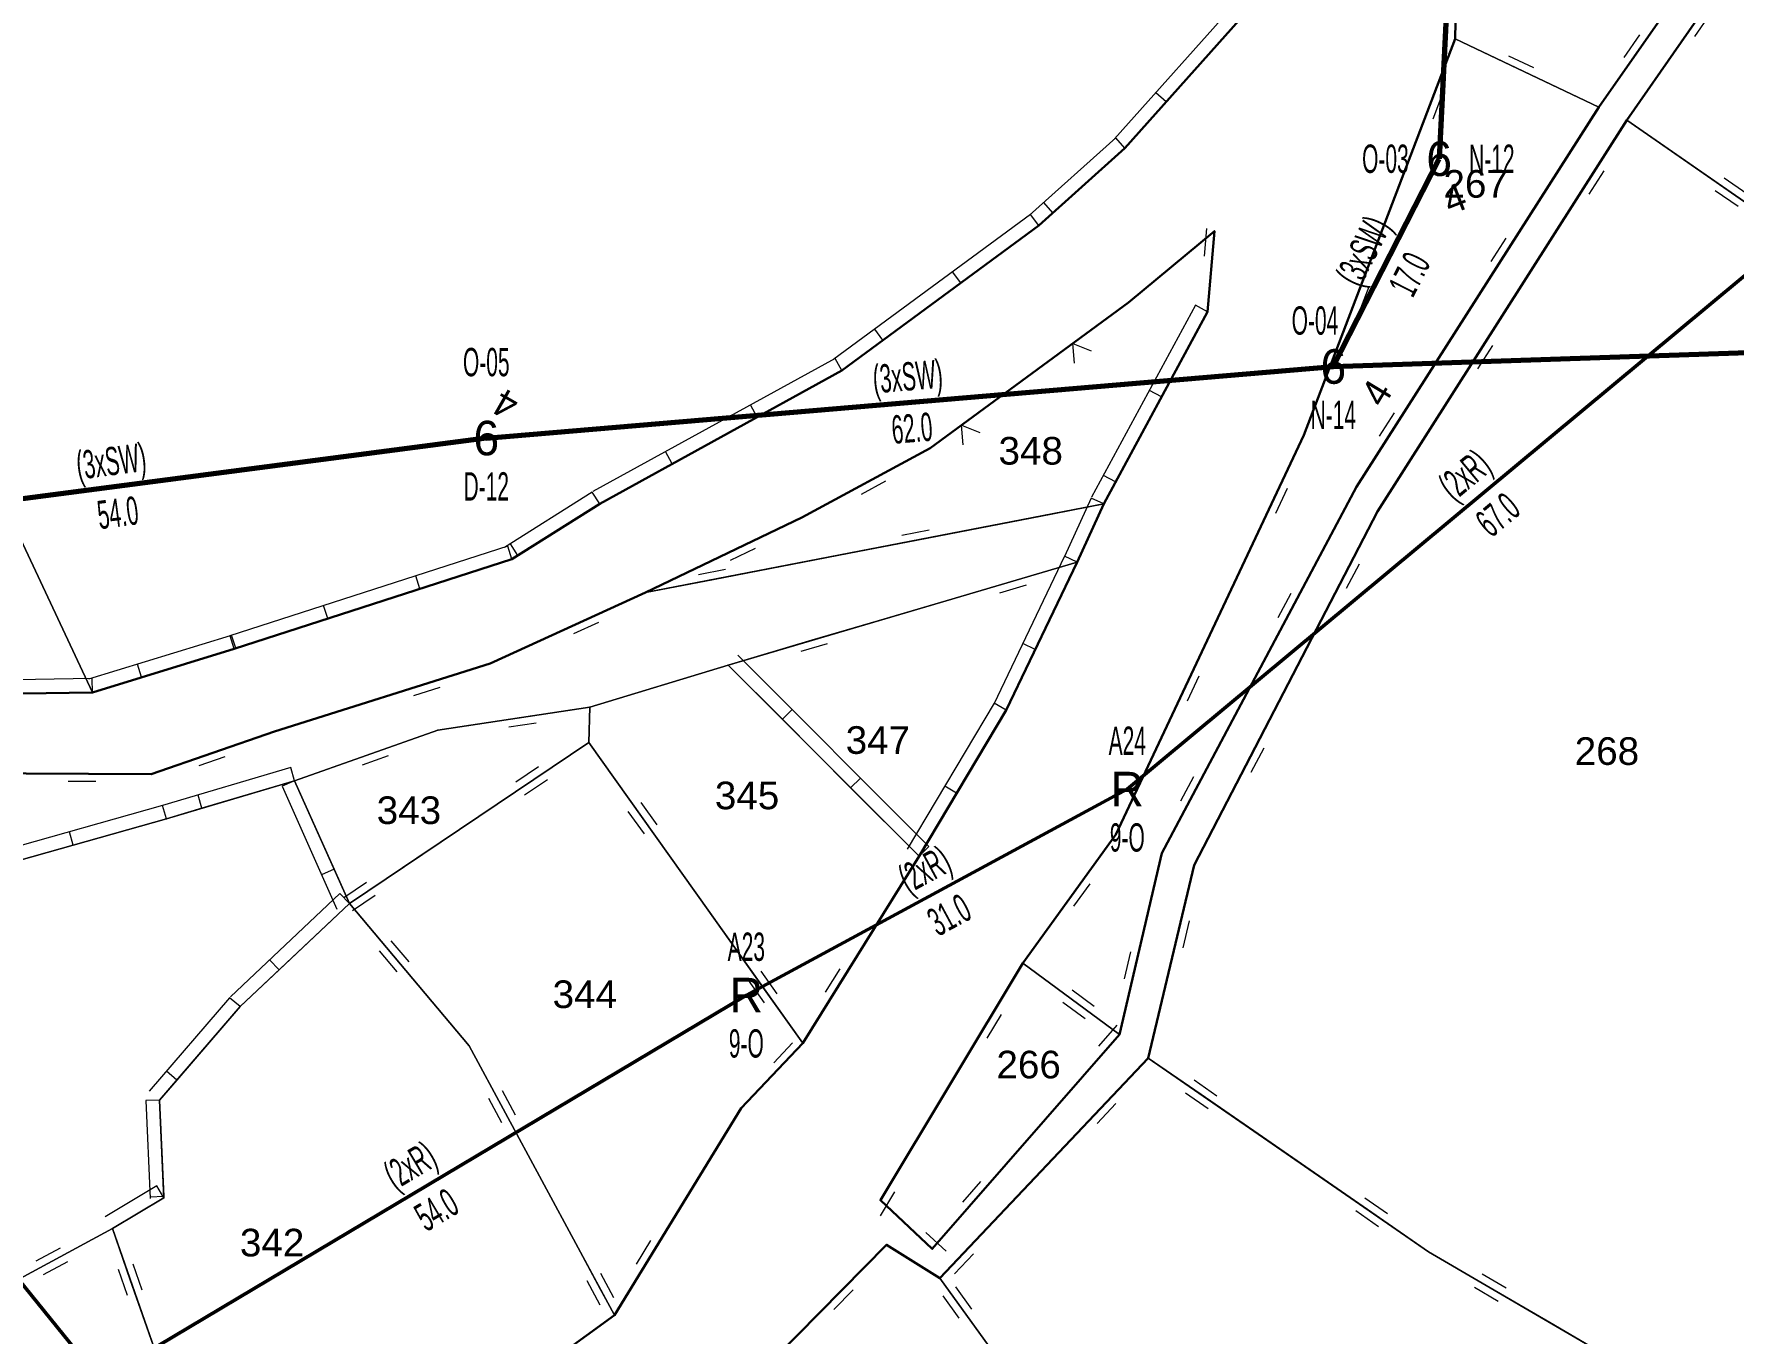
# Model space of a CAD drawing. Header units: millimetres. Extents: x 615240 to 617330, y 4151758 to 4153557.
# Drawn here: x 615829.2 to 615952.1, y 4152416.7 to 4152510.8 of the extents above; entities that cross this region are included whole.
import ezdxf
from ezdxf.enums import TextEntityAlignment as Align
from ezdxf.xclip import XClip

# ---------------------------------------------------------------- set-up
doc = ezdxf.new("R2010")
doc.units = ezdxf.units.MM
doc.header["$XCLIPFRAME"] = 2
for name, color, linetype, lineweight in [('02_ADA_ALN_YENI', 7, 'Continuous', 30), ('03_PARSEL_ALN_ESKI', 18, 'Continuous', 0), ('03_PARSEL_ALN_YENI', 171, 'Continuous', 0), ('03_PARSEL_NO_ESKI', 5, 'Continuous', 0), ('06_DETAY_SNR_KROKI', 4, 'Continuous', 0), ('07_SNRTIP_GECERLI', 30, 'Continuous', 0), ('07_SNRTIP_SABIT', 18, 'Continuous', 0), ('DIREK_AG_MEVCUT', 3, 'Continuous', 25), ('DIREK_ENH_MEVCUT', 6, 'Continuous', 25), ('HAT_AG_HAVAI_MEVCUT', 82, 'Continuous', 50), ('HAT_ENH_HAVAI_MEVCUT', 6, 'Continuous', 70), ('NOKTA_PARSEL_YENI', 30, 'Continuous', 0)]:
    doc.layers.add(name, color=color, linetype=linetype, lineweight=lineweight)
doc.styles.add('Direk', font='B_CAD')
doc.styles.get("Standard").update_dxf_attribs({"font": 'Arial'})

# ---------------------------------------------------------------- blocks, each defined once
blk = doc.blocks.new('fggg')
at = {"layer": '02_ADA_ALN_YENI', "color": 252}
for points in [[(615920.44, 4152516.29, 0), (615908.14, 4152502.5, 0), (615901.9, 4152496.9, 0), (615887.65, 4152486.41, 0), (615870.13, 4152476.76, 0), (615863.78, 4152472.74, 0), (615843.67, 4152466.25, 0), (615833.43, 4152463.1, 0), (615823.31, 4152462.94, 0)], [(615950.76, 4152517.38, 0), (615942.44, 4152505.46, 0), (615924.89, 4152477.97, 0), (615910.81, 4152451.46, 0), (615907.75, 4152438.34, 0), (615894.19, 4152422.81, 0), (615890.44, 4152426.34, 0), (615900.76, 4152443.51, 0), (615907.47, 4152452.82, 0), (615921.08, 4152481.71, 0), (615932.03, 4152510.4, 0), (615932.36, 4152526.59, 0)], [(616019.28, 4152511.72, 0), (616007.97, 4152497.23, 0), (615987.11, 4152472.98, 0), (615965.34, 4152430.88, 0), (615951.85, 4152409.91, 0), (615945.53, 4152390.56, 0), (615933.82, 4152368.51, 0), (615922.89, 4152374.33, 0), (615890.53, 4152389.32, 0), (615881.65, 4152400.38, 0), (615879.56, 4152405.19, 0), (615879.59, 4152411.65, 0), (615890.88, 4152423.11, 0), (615894.74, 4152420.7, 0), (615909.83, 4152436.63, 0), (615909.83, 4152436.63, 0), (615913.16, 4152450.59, 0), (615926.42, 4152476.19, 0), (615944.46, 4152504.53, 0), (615952.33, 4152515.83, 0)], [(615824.07, 4152457.26, 0), (615837.67, 4152457.19, 0), (615846.6, 4152460.28, 0), (615862.2, 4152465.2, 0), (615873.45, 4152470.33, 0), (615884.75, 4152475.76, 0), (615894.05, 4152480.78, 0), (615908.4, 4152491.33, 0), (615914.61, 4152496.49, 0), (615914.12, 4152490.65, 0), (615906.6, 4152476.74, 0), (615904.67, 4152472.52, 0), (615899.54, 4152461.82, 0), (615893.24, 4152451.24, 0), (615884.83, 4152437.7, 0), (615884.83, 4152437.7, 0), (615880.37, 4152433, 0), (615871.19, 4152418.01, 0), (615863.35, 4152412.32, 0), (615851.68, 4152405.01, 0), (615842.75, 4152401.69, 0), (615826.14, 4152392.46, 0)]]:
    blk.add_polyline3d(points, dxfattribs=at)
at = {"layer": '03_PARSEL_ALN_ESKI', "color": 252}
for p in [(615933.82, 4152499.91), (615901.62, 4152480.59), (615890.55, 4152459.65), (615943.31, 4152458.85), (615856.61, 4152454.57), (615881.09, 4152455.64), (615869.34, 4152441.25), (615901.47, 4152436.16), (615846.71, 4152423.27)]:
    blk.add_point(p, dxfattribs=at)
at = {"layer": '03_PARSEL_ALN_YENI', "color": 252}
blk.add_polyline3d([(615950.76, 4152517.38, 0), (615942.44, 4152505.46, 0), (615932.03, 4152510.4, 0), (615932.36, 4152526.59, 0)], dxfattribs=at)
for points in [[(616007.97, 4152497.23, 0), (615987.11, 4152472.98, 0), (615968.43, 4152487.88, 0), (615944.46, 4152504.53, 0), (615952.33, 4152515.83, 0), (615972.48, 4152536.44, 0), (615986.13, 4152551.91, 0), (616001.92, 4152572.14, 0), (616010.95, 4152592.22, 0), (616033, 4152614.39, 0), (616024.67, 4152597.94, 0), (616015.41, 4152566.77, 0), (616018.47, 4152538.56, 0), (616019.28, 4152511.72, 0), (616007.97, 4152497.23, 0)], [(615742.03, 4152608.91, 0), (615892.46, 4152514.42, 0), (615920.44, 4152516.29, 0), (615908.14, 4152502.5, 0), (615901.9, 4152496.9, 0), (615887.65, 4152486.41, 0), (615870.13, 4152476.76, 0), (615863.78, 4152472.74, 0), (615843.67, 4152466.25, 0), (615833.43, 4152463.1, 0), (615797.02, 4152540.78, 0), (615772.25, 4152571.92, 0), (615761.13, 4152580.07, 0), (615758.13, 4152585.47, 0), (615747.06, 4152595.76, 0), (615734.79, 4152607.75, 0), (615742.03, 4152608.91, 0)], [(615715.08, 4152524.55, 0), (615714.56, 4152564.03, 0), (615717.37, 4152565.53, 0), (615718.56, 4152565.96, 0), (615736.51, 4152571.55, 0), (615753.98, 4152576.71, 0), (615761.13, 4152580.07, 0), (615772.25, 4152571.92, 0), (615797.02, 4152540.78, 0), (615833.43, 4152463.1, 0), (615823.31, 4152462.94, 0), (615801.12, 4152463.5, 0), (615777.92, 4152462.15, 0), (615756.64, 4152464.87, 0), (615754.48, 4152494.27, 0), (615753.4, 4152516.45, 0), (615734.67, 4152520.11, 0), (615715.08, 4152524.55, 0)], [(615921.08, 4152481.71, 0), (615932.03, 4152510.4, 0), (615942.44, 4152505.46, 0), (615924.89, 4152477.97, 0), (615910.81, 4152451.46, 0), (615907.75, 4152438.34, 0), (615900.76, 4152443.51, 0), (615907.47, 4152452.82, 0), (615921.08, 4152481.71, 0)], [(615987.11, 4152472.98, 0), (615965.34, 4152430.88, 0), (615951.85, 4152409.91, 0), (615930.11, 4152422.61, 0), (615909.83, 4152436.63, 0), (615913.16, 4152450.59, 0), (615926.42, 4152476.19, 0), (615944.46, 4152504.53, 0), (615968.43, 4152487.88, 0), (615987.11, 4152472.98, 0)], [(615906.6, 4152476.74, 0), (615873.45, 4152470.33, 0), (615884.75, 4152475.76, 0), (615894.05, 4152480.78, 0), (615908.4, 4152491.33, 0), (615914.61, 4152496.49, 0), (615914.12, 4152490.65, 0), (615906.6, 4152476.74, 0)], [(615873.45, 4152470.33, 0), (615906.6, 4152476.74, 0), (615904.67, 4152472.52, 0), (615879.42, 4152465.08, 0), (615869.41, 4152462.02, 0), (615858.41, 4152460.37, 0), (615848.05, 4152456.7, 0), (615838.77, 4152453.95, 0), (615827.16, 4152450.67, 0), (615812.4, 4152449.16, 0), (615796.23, 4152449.63, 0), (615779.18, 4152454.96, 0), (615802.46, 4152456.31, 0), (615824.07, 4152457.26, 0), (615837.67, 4152457.19, 0), (615846.6, 4152460.28, 0), (615862.2, 4152465.2, 0), (615873.45, 4152470.33, 0)], [(615879.42, 4152465.08, 0), (615904.67, 4152472.52, 0), (615899.54, 4152461.82, 0), (615893.24, 4152451.24, 0), (615879.42, 4152465.08, 0)], [(615884.83, 4152437.7, 0), (615869.35, 4152459.47, 0), (615869.41, 4152462.02, 0), (615879.42, 4152465.08, 0), (615893.24, 4152451.24, 0), (615884.83, 4152437.7, 0)], [(615869.35, 4152459.47, 0), (615852.01, 4152447.82, 0), (615848.05, 4152456.7, 0), (615858.41, 4152460.37, 0), (615869.41, 4152462.02, 0), (615869.35, 4152459.47, 0)], [(615869.35, 4152459.47, 0), (615884.83, 4152437.7, 0), (615880.37, 4152433, 0), (615871.19, 4152418.01, 0), (615860.68, 4152437.52, 0), (615852.01, 4152447.82, 0), (615869.35, 4152459.47, 0)], [(615812.4, 4152449.16, 0), (615827.16, 4152450.67, 0), (615838.77, 4152453.95, 0), (615848.05, 4152456.7, 0), (615852.01, 4152447.82, 0), (615844.1, 4152440.35, 0), (615838.28, 4152433.59, 0), (615838.59, 4152426.51, 0), (615834.86, 4152424.28, 0), (615817.33, 4152414.81, 0), (615807.49, 4152409.17, 0), (615800.28, 4152423.81, 0), (615784.74, 4152422.17, 0), (615782.48, 4152434.22, 0), (615779.18, 4152454.96, 0), (615796.23, 4152449.63, 0), (615812.4, 4152449.16, 0)], [(615860.68, 4152437.52, 0), (615871.19, 4152418.01, 0), (615863.35, 4152412.32, 0), (615851.68, 4152405.01, 0), (615842.75, 4152401.69, 0), (615834.86, 4152424.28, 0), (615838.59, 4152426.51, 0), (615838.28, 4152433.59, 0), (615844.1, 4152440.35, 0), (615852.01, 4152447.82, 0), (615860.68, 4152437.52, 0)], [(615890.44, 4152426.34, 0), (615900.76, 4152443.51, 0), (615907.75, 4152438.34, 0), (615894.19, 4152422.81, 0), (615890.44, 4152426.34, 0)], [(615930.11, 4152422.61, 0), (615951.85, 4152409.91, 0), (615945.53, 4152390.56, 0), (615933.82, 4152368.51, 0), (615926, 4152376.38, 0), (615907.71, 4152402.71, 0), (615894.74, 4152420.7, 0), (615909.83, 4152436.63, 0), (615930.11, 4152422.61, 0)], [(615842.75, 4152401.69, 0), (615826.14, 4152392.46, 0), (615819.05, 4152387.99, 0), (615808.41, 4152382.93, 0), (615804.2, 4152392.84, 0), (615798.5, 4152403.65, 0), (615807.49, 4152409.17, 0), (615817.33, 4152414.81, 0), (615834.86, 4152424.28, 0), (615842.75, 4152401.69, 0)], [(615894.74, 4152420.7, 0), (615907.71, 4152402.71, 0), (615926, 4152376.38, 0), (615933.82, 4152368.51, 0), (615922.89, 4152374.33, 0), (615890.53, 4152389.32, 0), (615881.65, 4152400.38, 0), (615879.56, 4152405.19, 0), (615879.59, 4152411.65, 0), (615890.88, 4152423.11, 0), (615894.74, 4152420.7, 0)]]:
    blk.add_polyline3d(points, close=True, dxfattribs=at)
at = {"layer": '06_DETAY_SNR_KROKI', "color": 252}
for p, q in [((615945.3, 4152509.56, 0.95), (615950.76, 4152517.38, 0.95)), ((615919.69, 4152516.96, 0.95), (615907.39, 4152503.16, 0.95)), ((615950.5, 4152512.22, 0.95), (615949.36, 4152510.58, 0.95)), ((615915.78, 4152511.07, 0.95), (615911.12, 4152505.84, 0.95)), ((615932.06, 4152511.59, 0.95), (615932.03, 4152510.4, 0.95)), ((615949.47, 4152511.72, 0.95), (615944.46, 4152504.53, 0.95)), ((615932.03, 4152510.4, 0.95), (615930.25, 4152505.73, 0.95)), ((615932.03, 4152510.4, 0.95), (615936.55, 4152508.25, 0.95)), ((615944.27, 4152509.06, 0.95), (615945.41, 4152510.7, 0.95)), ((615935.89, 4152509.19, 0.95), (615937.7, 4152508.33, 0.95)), ((615942.44, 4152505.46, 0.95), (615945.3, 4152509.56, 0.95)), ((615936.55, 4152508.25, 0.95), (615942.44, 4152505.46, 0.95)), ((615911.12, 4152505.84, 0.95), (615910.38, 4152506.51, 0.95)), ((615931.13, 4152506.46, 0.95), (615930.42, 4152504.59, 0.95)), ((615911.12, 4152505.84, 0.95), (615908.14, 4152502.5, 0.95)), ((615930.25, 4152505.73, 0.95), (615926.68, 4152496.38, 0.95)), ((615941.04, 4152503.26, 0.95), (615942.44, 4152505.46, 0.95)), ((615944.46, 4152504.53, 0.95), (615941.78, 4152500.32, 0.95)), ((615952, 4152499.29, 0.95), (615944.46, 4152504.53, 0.95)), ((615907.47, 4152503.24, 0.95), (615901.23, 4152497.64, 0.95)), ((615908.14, 4152502.5, 0.95), (615902.93, 4152497.82, 0.95)), ((615908.14, 4152502.5, 0.95), (615907.47, 4152503.24, 0.95)), ((615935.65, 4152494.83, 0.95), (615941.04, 4152503.26, 0.95)), ((615941.78, 4152500.32, 0.95), (615936.41, 4152491.88, 0.95)), ((615942.79, 4152500.86, 0.95), (615941.71, 4152499.17, 0.95)), ((615953.15, 4152499.19, 0.95), (615951.5, 4152500.33, 0.95)), ((615952.51, 4152498.26, 0.95), (615950.86, 4152499.4, 0.95)), ((615956.11, 4152496.44, 0.95), (615952, 4152499.29, 0.95)), ((615901.31, 4152497.7, 0.95), (615887.06, 4152487.21, 0.95)), ((615901.9, 4152496.9, 0.95), (615901.31, 4152497.7, 0.95)), ((615902.93, 4152497.82, 0.95), (615901.9, 4152496.9, 0.95)), ((615902.93, 4152497.82, 0.95), (615902.26, 4152498.57, 0.95)), ((615901.9, 4152496.9, 0.95), (615896.26, 4152492.75, 0.95)), ((615914.61, 4152496.49, 0.95), (615910.85, 4152493.34, 0.95)), ((615913.9, 4152494.68, 0.95), (615914.06, 4152496.67, 0.95)), ((615914.54, 4152495.63, 0.95), (615914.61, 4152496.49, 0.95)), ((615926.68, 4152496.38, 0.95), (615924.9, 4152491.71, 0.95)), ((615914.12, 4152490.65, 0.95), (615914.54, 4152495.63, 0.95)), ((615934.64, 4152494.29, 0.95), (615935.72, 4152495.98, 0.95)), ((615932.96, 4152490.62, 0.95), (615935.65, 4152494.83, 0.95)), ((615896.26, 4152492.75, 0.95), (615890.62, 4152488.6, 0.95)), ((615896.26, 4152492.75, 0.95), (615895.67, 4152493.55, 0.95)), ((615910.85, 4152493.34, 0.95), (615908.4, 4152491.33, 0.95)), ((615908.4, 4152491.33, 0.95), (615904.37, 4152488.36, 0.95)), ((615924.9, 4152491.71, 0.95), (615921.33, 4152482.37, 0.95)), ((615925.78, 4152492.45, 0.95), (615925.07, 4152490.58, 0.95)), ((615936.41, 4152491.88, 0.95), (615933.72, 4152487.66, 0.95)), ((615913.24, 4152491.12, 0.95), (615905.72, 4152477.22, 0.95)), ((615914.12, 4152490.65, 0.95), (615910.79, 4152484.49, 0.95)), ((615914.12, 4152490.65, 0.95), (615913.24, 4152491.12, 0.95)), ((615927.58, 4152482.19, 0.95), (615932.96, 4152490.62, 0.95)), ((615890.62, 4152488.6, 0.95), (615890.03, 4152489.4, 0.95)), ((615890.62, 4152488.6, 0.95), (615887.65, 4152486.41, 0.95)), ((615904.37, 4152488.36, 0.95), (615900.34, 4152485.4, 0.95)), ((615904.49, 4152486.94, 0.95), (615904.37, 4152488.36, 0.95)), ((615904.37, 4152488.36, 0.95), (615905.7, 4152487.83, 0.95)), ((615933.72, 4152487.66, 0.95), (615928.35, 4152479.23, 0.95)), ((615934.73, 4152488.2, 0.95), (615933.66, 4152486.52, 0.95)), ((615887.17, 4152487.28, 0.95), (615869.64, 4152477.63, 0.95)), ((615887.65, 4152486.41, 0.95), (615881.52, 4152483.03, 0.95)), ((615887.65, 4152486.41, 0.95), (615887.17, 4152487.28, 0.95)), ((615900.34, 4152485.4, 0.95), (615896.31, 4152482.44, 0.95)), ((615910.79, 4152484.49, 0.95), (615907.46, 4152478.33, 0.95)), ((615910.79, 4152484.49, 0.95), (615909.91, 4152484.96, 0.95)), ((615881.52, 4152483.03, 0.95), (615875.38, 4152479.65, 0.95)), ((615881.52, 4152483.03, 0.95), (615881.03, 4152483.91, 0.95)), ((615926.57, 4152481.65, 0.95), (615927.65, 4152483.33, 0.95)), ((615896.31, 4152482.44, 0.95), (615894.05, 4152480.78, 0.95)), ((615896.43, 4152481.02, 0.95), (615896.31, 4152482.44, 0.95)), ((615896.31, 4152482.44, 0.95), (615897.64, 4152481.9, 0.95)), ((615921.08, 4152481.71, 0.95), (615918.95, 4152477.19, 0.95)), ((615921.33, 4152482.37, 0.95), (615921.08, 4152481.71, 0.95)), ((615924.89, 4152477.97, 0.95), (615927.58, 4152482.19, 0.95)), ((615875.38, 4152479.65, 0.95), (615874.9, 4152480.53, 0.95)), ((615894.05, 4152480.78, 0.95), (615889.65, 4152478.4, 0.95)), ((615875.38, 4152479.65, 0.95), (615870.13, 4152476.76, 0.95)), ((615928.35, 4152479.23, 0.95), (615926.42, 4152476.19, 0.95)), ((615889.65, 4152478.4, 0.95), (615884.75, 4152475.76, 0.95)), ((615890.8, 4152478.38, 0.95), (615889.04, 4152477.43, 0.95)), ((615907.46, 4152478.33, 0.95), (615906.58, 4152478.81, 0.95)), ((615907.46, 4152478.33, 0.95), (615906.6, 4152476.74, 0.95)), ((615919.88, 4152477.85, 0.95), (615919.03, 4152476.04, 0.95)), ((615920.19, 4152469.13, 0.95), (615924.88, 4152477.96, 0.95)), ((615924.88, 4152477.96, 0.95), (615924.89, 4152477.97, 0.95)), ((615869.59, 4152477.6, 0.95), (615863.25, 4152473.58, 0.95)), ((615870.13, 4152476.76, 0.95), (615864.21, 4152473.01, 0.95)), ((615870.13, 4152476.76, 0.95), (615869.59, 4152477.6, 0.95)), ((615902.91, 4152476.03, 0.95), (615906.6, 4152476.74, 0.95)), ((615905.69, 4152477.16, 0.95), (615903.76, 4152472.93, 0.95)), ((615906.6, 4152476.74, 0.95), (615904.67, 4152472.52, 0.95)), ((615906.6, 4152476.74, 0.95), (615905.69, 4152477.16, 0.95)), ((615918.95, 4152477.19, 0.95), (615914.69, 4152468.14, 0.95)), ((615884.75, 4152475.76, 0.95), (615880.24, 4152473.59, 0.95)), ((615893.09, 4152474.13, 0.95), (615902.91, 4152476.03, 0.95)), ((615926.42, 4152476.19, 0.95), (615924.12, 4152471.75, 0.95)), ((615888.18, 4152473.18, 0.95), (615893.09, 4152474.13, 0.95)), ((615892, 4152474.49, 0.95), (615893.96, 4152474.87, 0.95)), ((615863.47, 4152473.69, 0.95), (615843.36, 4152467.2, 0.95)), ((615863.78, 4152472.74, 0.95), (615863.47, 4152473.69, 0.95)), ((615864.21, 4152473.01, 0.95), (615863.68, 4152473.86, 0.95)), ((615864.21, 4152473.01, 0.95), (615863.78, 4152472.74, 0.95)), ((615880.24, 4152473.59, 0.95), (615873.45, 4152470.33, 0.95)), ((615878.36, 4152471.28, 0.95), (615888.18, 4152473.18, 0.95)), ((615881.38, 4152473.52, 0.95), (615879.58, 4152472.65, 0.95)), ((615903.77, 4152472.95, 0.95), (615898.64, 4152462.25, 0.95)), ((615904.67, 4152472.52, 0.95), (615903.77, 4152472.95, 0.95)), ((615863.78, 4152472.74, 0.95), (615857.12, 4152470.59, 0.95)), ((615877.27, 4152471.64, 0.95), (615879.24, 4152472.02, 0.95)), ((615904.67, 4152472.52, 0.95), (615899.87, 4152471.1, 0.95)), ((615904.67, 4152472.52, 0.95), (615901.64, 4152466.21, 0.95)), ((615924.12, 4152471.75, 0.95), (615919.52, 4152462.87, 0.95)), ((615925.08, 4152472.38, 0.95), (615924.16, 4152470.61, 0.95)), ((615857.12, 4152470.59, 0.95), (615850.46, 4152468.44, 0.95)), ((615857.12, 4152470.59, 0.95), (615856.81, 4152471.54, 0.95)), ((615873.45, 4152470.33, 0.95), (615878.36, 4152471.28, 0.95)), ((615899.87, 4152471.1, 0.95), (615890.28, 4152468.28, 0.95)), ((615900.99, 4152470.85, 0.95), (615899.07, 4152470.28, 0.95)), ((615850.46, 4152468.44, 0.95), (615850.15, 4152469.39, 0.95)), ((615873.45, 4152470.33, 0.95), (615868.9, 4152468.25, 0.95)), ((615919.23, 4152468.51, 0.95), (615920.16, 4152470.27, 0.95)), ((615850.46, 4152468.44, 0.95), (615843.8, 4152466.29, 0.95)), ((615868.9, 4152468.25, 0.95), (615862.2, 4152465.2, 0.95)), ((615870.05, 4152468.16, 0.95), (615868.23, 4152467.33, 0.95)), ((615890.28, 4152468.28, 0.95), (615885.48, 4152466.87, 0.95)), ((615914.69, 4152468.14, 0.95), (615912.56, 4152463.62, 0.95)), ((615917.85, 4152464.71, 0.95), (615920.19, 4152469.13, 0.95)), ((615843.38, 4152467.2, 0.95), (615833.13, 4152464.05, 0.95)), ((615843.67, 4152466.25, 0.95), (615843.38, 4152467.2, 0.95)), ((615843.8, 4152466.29, 0.95), (615843.49, 4152467.24, 0.95)), ((615885.48, 4152466.87, 0.95), (615879.42, 4152465.08, 0.95)), ((615843.67, 4152466.25, 0.95), (615836.98, 4152464.19, 0.95)), ((615843.8, 4152466.29, 0.95), (615843.67, 4152466.25, 0.95)), ((615893.95, 4152451.95, 0.95), (615880.12, 4152465.79, 0.95)), ((615886.6, 4152466.61, 0.95), (615884.68, 4152466.05, 0.95)), ((615901.64, 4152466.21, 0.95), (615899.54, 4152461.82, 0.95)), ((615901.64, 4152466.21, 0.95), (615900.74, 4152466.64, 0.95)), ((615836.98, 4152464.19, 0.95), (615836.69, 4152465.15, 0.95)), ((615862.2, 4152465.2, 0.95), (615857.43, 4152463.69, 0.95)), ((615883.35, 4152461.15, 0.95), (615879.42, 4152465.08, 0.95)), ((615913.49, 4152464.28, 0.95), (615912.64, 4152462.47, 0.95)), ((615913.16, 4152455.88, 0.95), (615917.85, 4152464.71, 0.95)), ((615833.41, 4152464.1, 0.95), (615823.29, 4152463.94, 0.95)), ((615833.43, 4152463.1, 0.95), (615826.43, 4152462.99, 0.95)), ((615833.43, 4152463.1, 0.95), (615833.41, 4152464.1, 0.95)), ((615836.98, 4152464.19, 0.95), (615833.43, 4152463.1, 0.95)), ((615857.43, 4152463.69, 0.95), (615847.9, 4152460.69, 0.95)), ((615858.56, 4152463.46, 0.95), (615856.65, 4152462.86, 0.95)), ((615912.56, 4152463.62, 0.95), (615908.29, 4152454.57, 0.95)), ((615869.41, 4152462.02, 0.95), (615864.47, 4152461.28, 0.95)), ((615869.35, 4152459.47, 0.95), (615869.41, 4152462.02, 0.95)), ((615883.35, 4152461.15, 0.95), (615884.05, 4152461.85, 0.95)), ((615898.68, 4152462.33, 0.95), (615892.38, 4152451.75, 0.95)), ((615899.54, 4152461.82, 0.95), (615895.96, 4152455.81, 0.95)), ((615899.54, 4152461.82, 0.95), (615898.68, 4152462.33, 0.95)), ((615919.52, 4152462.87, 0.95), (615917.22, 4152458.43, 0.95)), ((615847.9, 4152460.69, 0.95), (615846.6, 4152460.28, 0.95)), ((615864.47, 4152461.28, 0.95), (615858.41, 4152460.37, 0.95)), ((615865.54, 4152460.87, 0.95), (615863.56, 4152460.57, 0.95)), ((615888.29, 4152456.2, 0.95), (615883.35, 4152461.15, 0.95)), ((615846.6, 4152460.28, 0.95), (615841.88, 4152458.65, 0.95)), ((615858.41, 4152460.37, 0.95), (615853.7, 4152458.7, 0.95)), ((615869.35, 4152459.47, 0.95), (615865.2, 4152456.68, 0.95)), ((615873.24, 4152454, 0.95), (615869.35, 4152459.47, 0.95)), ((615841.88, 4152458.65, 0.95), (615837.67, 4152457.19, 0.95)), ((615843.01, 4152458.44, 0.95), (615841.12, 4152457.79, 0.95)), ((615853.7, 4152458.7, 0.95), (615848.05, 4152456.7, 0.95)), ((615854.83, 4152458.51, 0.95), (615852.94, 4152457.84, 0.95)), ((615917.22, 4152458.43, 0.95), (615913.16, 4152450.59, 0.95)), ((615918.18, 4152459.06, 0.95), (615917.26, 4152457.29, 0.95)), ((615832.67, 4152457.22, 0.95), (615824.07, 4152457.26, 0.95)), ((615837.67, 4152457.19, 0.95), (615832.67, 4152457.22, 0.95)), ((615847.77, 4152457.66, 0.95), (615838.49, 4152454.9, 0.95)), ((615848.05, 4152456.7, 0.95), (615847.77, 4152457.66, 0.95)), ((615865.71, 4152457.7, 0.95), (615864.05, 4152456.59, 0.95)), ((615888.29, 4152456.2, 0.95), (615889, 4152456.9, 0.95)), ((615912.19, 4152455.26, 0.95), (615913.13, 4152457.02, 0.95)), ((615833.67, 4152456.65, 0.95), (615831.67, 4152456.66, 0.95)), ((615841.34, 4152454.71, 0.95), (615841.06, 4152455.67, 0.95)), ((615848.05, 4152456.7, 0.95), (615841.34, 4152454.71, 0.95)), ((615848.05, 4152456.7, 0.95), (615847.14, 4152456.3, 0.95)), ((615847.14, 4152456.3, 0.95), (615851.1, 4152447.41, 0.95)), ((615848.05, 4152456.7, 0.95), (615850.9, 4152450.31, 0.95)), ((615865.2, 4152456.68, 0.95), (615856.9, 4152451.1, 0.95)), ((615866.34, 4152456.77, 0.95), (615864.68, 4152455.65, 0.95)), ((615893.24, 4152451.24, 0.95), (615888.29, 4152456.2, 0.95)), ((615895.96, 4152455.81, 0.95), (615893.24, 4152451.24, 0.95)), ((615895.96, 4152455.81, 0.95), (615895.1, 4152456.32, 0.95)), ((615910.81, 4152451.46, 0.95), (615913.16, 4152455.88, 0.95)), ((615838.5, 4152454.91, 0.95), (615826.89, 4152451.64, 0.95)), ((615838.77, 4152453.95, 0.95), (615838.5, 4152454.91, 0.95)), ((615841.34, 4152454.71, 0.95), (615838.77, 4152453.95, 0.95)), ((615873.36, 4152452.85, 0.95), (615872.2, 4152454.48, 0.95)), ((615874.28, 4152453.51, 0.95), (615873.12, 4152455.14, 0.95)), ((615908.29, 4152454.57, 0.95), (615907.47, 4152452.82, 0.95)), ((615838.77, 4152453.95, 0.95), (615832.03, 4152452.05, 0.95)), ((615876.14, 4152449.92, 0.95), (615873.24, 4152454, 0.95)), ((615832.03, 4152452.05, 0.95), (615827.16, 4152450.67, 0.95)), ((615832.03, 4152452.05, 0.95), (615831.76, 4152453.01, 0.95)), ((615907.47, 4152452.82, 0.95), (615904.55, 4152448.76, 0.95)), ((615856.9, 4152451.1, 0.95), (615852.75, 4152448.31, 0.95)), ((615892.75, 4152450.44, 0.95), (615893.24, 4152451.24, 0.95)), ((615893.24, 4152451.24, 0.95), (615893.95, 4152451.95, 0.95)), ((615908.88, 4152443.21, 0.95), (615910.81, 4152451.46, 0.95)), ((615850.9, 4152450.31, 0.95), (615849.99, 4152449.9, 0.95)), ((615850.9, 4152450.31, 0.95), (615852.01, 4152447.82, 0.95)), ((615881.94, 4152441.77, 0.95), (615876.14, 4152449.92, 0.95)), ((615887.47, 4152441.95, 0.95), (615892.75, 4152450.44, 0.95)), ((615913.16, 4152450.59, 0.95), (615912, 4152445.73, 0.95)), ((615851.33, 4152448.55, 0.95), (615843.41, 4152441.07, 0.95)), ((615852.01, 4152447.82, 0.95), (615851.33, 4152448.55, 0.95)), ((615853.26, 4152449.34, 0.95), (615851.6, 4152448.22, 0.95)), ((615852.75, 4152448.31, 0.95), (615852.01, 4152447.82, 0.95)), ((615853.89, 4152448.4, 0.95), (615852.23, 4152447.29, 0.95)), ((615904.55, 4152448.76, 0.95), (615900.76, 4152443.51, 0.95)), ((615905.59, 4152449.25, 0.95), (615904.42, 4152447.62, 0.95)), ((615852.01, 4152447.82, 0.95), (615846.92, 4152443.01, 0.95)), ((615852.01, 4152447.82, 0.95), (615855.23, 4152443.99, 0.95)), ((615912.78, 4152446.57, 0.95), (615912.32, 4152444.62, 0.95)), ((615855.02, 4152445.12, 0.95), (615856.31, 4152443.59, 0.95)), ((615912, 4152445.73, 0.95), (615909.83, 4152436.63, 0.95)), ((615846.92, 4152443.01, 0.95), (615846.24, 4152443.74, 0.95)), ((615854.16, 4152444.4, 0.95), (615855.44, 4152442.87, 0.95)), ((615855.23, 4152443.99, 0.95), (615860.68, 4152437.52, 0.95)), ((615900.76, 4152443.51, 0.95), (615898.19, 4152439.23, 0.95)), ((615900.76, 4152443.51, 0.95), (615904.78, 4152440.54, 0.95)), ((615908.11, 4152442.36, 0.95), (615908.56, 4152444.31, 0.95)), ((615846.92, 4152443.01, 0.95), (615844.1, 4152440.35, 0.95)), ((615882.06, 4152440.63, 0.95), (615880.9, 4152442.26, 0.95)), ((615882.97, 4152441.28, 0.95), (615881.81, 4152442.91, 0.95)), ((615886.47, 4152441.39, 0.95), (615887.52, 4152443.09, 0.95)), ((615907.75, 4152438.34, 0.95), (615908.88, 4152443.21, 0.95)), ((615843.34, 4152441, 0.95), (615837.53, 4152434.24, 0.95)), ((615844.1, 4152440.35, 0.95), (615843.34, 4152441, 0.95)), ((615884.83, 4152437.7, 0.95), (615881.94, 4152441.77, 0.95)), ((615884.83, 4152437.7, 0.95), (615887.47, 4152441.95, 0.95)), ((615904.31, 4152441.58, 0.95), (615905.92, 4152440.39, 0.95)), ((615844.1, 4152440.35, 0.95), (615839.53, 4152435.04, 0.95)), ((615899.19, 4152439.79, 0.95), (615898.15, 4152438.08, 0.95)), ((615903.64, 4152440.68, 0.95), (615905.25, 4152439.49, 0.95)), ((615904.78, 4152440.54, 0.95), (615907.75, 4152438.34, 0.95)), ((615898.19, 4152439.23, 0.95), (615893.04, 4152430.66, 0.95)), ((615906.26, 4152437.49, 0.95), (615907.58, 4152439, 0.95)), ((615860.68, 4152437.52, 0.95), (615863.05, 4152433.12, 0.95)), ((615882.72, 4152436.29, 0.95), (615884.09, 4152437.74, 0.95)), ((615883.81, 4152436.62, 0.95), (615884.83, 4152437.7, 0.95)), ((615904.05, 4152434.11, 0.95), (615907.34, 4152437.88, 0.95)), ((615907.34, 4152437.88, 0.95), (615907.75, 4152438.34, 0.95)), ((615880.37, 4152433, 0.95), (615883.81, 4152436.62, 0.95)), ((615909.83, 4152436.63, 0.95), (615906.4, 4152433, 0.95)), ((615913.66, 4152433.98, 0.95), (615909.83, 4152436.63, 0.95)), ((615839.53, 4152435.04, 0.95), (615838.28, 4152433.59, 0.95)), ((615839.53, 4152435.04, 0.95), (615838.77, 4152435.69, 0.95)), ((615914.8, 4152433.88, 0.95), (615913.16, 4152435.02, 0.95)), ((615838.28, 4152433.59, 0.95), (615837.28, 4152433.55, 0.95)), ((615837.28, 4152433.55, 0.95), (615837.59, 4152426.46, 0.95)), ((615838.28, 4152433.59, 0.95), (615838.59, 4152426.6, 0.95)), ((615862.08, 4152433.73, 0.95), (615863.03, 4152431.97, 0.95)), ((615863.07, 4152434.27, 0.95), (615864.02, 4152432.51, 0.95)), ((615897.48, 4152426.57, 0.95), (615904.05, 4152434.11, 0.95)), ((615914.16, 4152432.95, 0.95), (615912.52, 4152434.09, 0.95)), ((615917.77, 4152431.14, 0.95), (615913.66, 4152433.98, 0.95)), ((615863.05, 4152433.12, 0.95), (615867.79, 4152424.32, 0.95)), ((615879.02, 4152430.8, 0.95), (615880.37, 4152433, 0.95)), ((615906.4, 4152433, 0.95), (615899.52, 4152425.74, 0.95)), ((615907.49, 4152433.34, 0.95), (615906.12, 4152431.89, 0.95)), ((615926, 4152425.45, 0.95), (615917.77, 4152431.14, 0.95)), ((615873.8, 4152422.27, 0.95), (615879.02, 4152430.8, 0.95)), ((615893.04, 4152430.66, 0.95), (615890.46, 4152426.37, 0.95)), ((615896.4, 4152426.19, 0.95), (615897.71, 4152427.7, 0.95)), ((615838.08, 4152427.37, 0.95), (615834.35, 4152425.13, 0.95)), ((615838.59, 4152426.51, 0.95), (615834.86, 4152424.28, 0.95)), ((615838.59, 4152426.6, 0.95), (615837.59, 4152426.55, 0.95)), ((615838.59, 4152426.51, 0.95), (615838.08, 4152427.37, 0.95)), ((615838.59, 4152426.6, 0.95), (615838.59, 4152426.51, 0.95)), ((615891.46, 4152426.94, 0.95), (615890.43, 4152425.22, 0.95)), ((615890.46, 4152426.37, 0.95), (615890.44, 4152426.34, 0.95)), ((615890.44, 4152426.34, 0.95), (615894.08, 4152422.91, 0.95)), ((615894.19, 4152422.81, 0.95), (615897.48, 4152426.57, 0.95)), ((615927.14, 4152425.35, 0.95), (615925.5, 4152426.48, 0.95)), ((615899.52, 4152425.74, 0.95), (615896.08, 4152422.11, 0.95)), ((615926.5, 4152424.42, 0.95), (615924.86, 4152425.56, 0.95)), ((615930.11, 4152422.61, 0.95), (615926, 4152425.45, 0.95)), ((615834.86, 4152424.28, 0.95), (615830.47, 4152421.9, 0.95)), ((615836.16, 4152420.57, 0.95), (615834.86, 4152424.28, 0.95)), ((615867.79, 4152424.32, 0.95), (615870.16, 4152419.91, 0.95)), ((615893.74, 4152424.01, 0.95), (615895.19, 4152422.64, 0.95)), ((615831.08, 4152422.87, 0.95), (615829.32, 4152421.92, 0.95)), ((615872.8, 4152421.71, 0.95), (615873.84, 4152423.42, 0.95)), ((615890.88, 4152423.11, 0.95), (615887.37, 4152419.55, 0.95)), ((615894.74, 4152420.7, 0.95), (615890.88, 4152423.11, 0.95)), ((615894.08, 4152422.91, 0.95), (615894.19, 4152422.81, 0.95)), ((615934.58, 4152420, 0.95), (615930.11, 4152422.61, 0.95)), ((615830.47, 4152421.9, 0.95), (615821.67, 4152417.15, 0.95)), ((615831.61, 4152421.88, 0.95), (615829.85, 4152420.93, 0.95)), ((615835.96, 4152419.44, 0.95), (615835.3, 4152421.33, 0.95)), ((615837.02, 4152419.82, 0.95), (615836.36, 4152421.7, 0.95)), ((615871.19, 4152418.01, 0.95), (615873.8, 4152422.27, 0.95)), ((615896.08, 4152422.11, 0.95), (615894.74, 4152420.7, 0.95)), ((615897.18, 4152422.45, 0.95), (615895.8, 4152421, 0.95)), ((615837.81, 4152415.85, 0.95), (615836.16, 4152420.57, 0.95)), ((615869.19, 4152420.53, 0.95), (615870.14, 4152418.77, 0.95)), ((615870.18, 4152421.06, 0.95), (615871.13, 4152419.3, 0.95)), ((615896.02, 4152418.93, 0.95), (615894.74, 4152420.7, 0.95)), ((615897.06, 4152418.45, 0.95), (615895.89, 4152420.07, 0.95)), ((615935.16, 4152419.01, 0.95), (615933.43, 4152420.02, 0.95)), ((615935.72, 4152419.98, 0.95), (615934, 4152420.99, 0.95)), ((615870.16, 4152419.91, 0.95), (615871.19, 4152418.01, 0.95)), ((615887.37, 4152419.55, 0.95), (615880.35, 4152412.42, 0.95)), ((615888.47, 4152419.86, 0.95), (615887.07, 4152418.44, 0.95)), ((615896.15, 4152417.79, 0.95), (615894.98, 4152419.41, 0.95)), ((615898.94, 4152414.87, 0.95), (615896.02, 4152418.93, 0.95)), ((615938.9, 4152417.48, 0.95), (615934.58, 4152420, 0.95)), ((615867.4, 4152415.26, 0.95), (615871.19, 4152418.01, 0.95)), ((615947.53, 4152412.43, 0.95), (615938.9, 4152417.48, 0.95))]:
    blk.add_line(p, q, dxfattribs=at)
for p in [(615932.03, 4152510.4, 626.59), (615932.03, 4152510.4, 626.59), (615932.03, 4152510.4, 626.59), (615942.44, 4152505.46, 623.18), (615942.44, 4152505.46, 623.18), (615908.14, 4152502.5, 627.22), (615908.14, 4152502.5, 627.22), (615901.9, 4152496.9, 628.27), (615901.9, 4152496.9, 628.27), (615914.61, 4152496.49, 626.83), (615914.61, 4152496.49, 626.83), (615910.85, 4152493.34, 627.73), (615910.85, 4152493.34, 627.73), (615908.4, 4152491.33, 628.14), (615908.4, 4152491.33, 628.14), (615914.12, 4152490.65, 624.92), (615914.12, 4152490.65, 624.92), (615887.65, 4152486.41, 630.16), (615887.65, 4152486.41, 630.16), (615921.08, 4152481.71, 624.68), (615921.08, 4152481.71, 624.68), (615894.05, 4152480.78, 630.02), (615894.05, 4152480.78, 630.02), (615924.89, 4152477.97, 621.29), (615924.89, 4152477.97, 621.29), (615870.13, 4152476.76, 632.05), (615870.13, 4152476.76, 632.05), (615906.6, 4152476.74, 623.46), (615906.6, 4152476.74, 623.46), (615906.6, 4152476.74, 623.46), (615884.75, 4152475.76, 630.84), (615884.75, 4152475.76, 630.84), (615926.42, 4152476.19, 620.58), (615926.42, 4152476.19, 620.58), (615863.78, 4152472.74, 632.53), (615863.78, 4152472.74, 632.53), (615904.67, 4152472.52, 623.27), (615904.67, 4152472.52, 623.27), (615904.67, 4152472.52, 623.27), (615873.45, 4152470.33, 628.21), (615873.45, 4152470.33, 631.97), (615873.45, 4152470.33, 631.97), (615843.67, 4152466.25, 634.08), (615843.67, 4152466.25, 634.08), (615862.2, 4152465.2, 632.62), (615862.2, 4152465.2, 632.62), (615879.42, 4152465.08, 627.57), (615879.42, 4152465.08, 627.57), (615833.43, 4152463.1, 635), (615833.43, 4152463.1, 635), (615869.41, 4152462.02, 627.93), (615869.41, 4152462.02, 627.93), (615899.54, 4152461.82, 622.58), (615899.54, 4152461.82, 622.58), (615846.6, 4152460.28, 633.99), (615846.6, 4152460.28, 633.99), (615858.41, 4152460.37, 629.65), (615858.41, 4152460.37, 629.65), (615869.35, 4152459.47, 628.69), (615869.35, 4152459.47, 628.69), (615869.35, 4152459.47, 628.69), (615837.67, 4152457.19, 634.72), (615837.67, 4152457.19, 634.72), (615848.05, 4152456.7, 633.29), (615848.05, 4152456.7, 633.29), (615848.05, 4152456.7, 633.29), (615838.77, 4152453.95, 630.79), (615838.77, 4152453.95, 630.79), (615907.47, 4152452.82, 622.89), (615907.47, 4152452.82, 622.89), (615893.24, 4152451.24, 622.2), (615893.24, 4152451.24, 622.2), (615893.24, 4152451.24, 622.2), (615910.81, 4152451.46, 620.68), (615910.81, 4152451.46, 620.68), (615913.16, 4152450.59, 619.95), (615913.16, 4152450.59, 619.95), (615852.01, 4152447.82, 629.94), (615852.01, 4152447.82, 629.94), (615852.01, 4152447.82, 629.94), (615852.01, 4152447.82, 629.94), (615900.76, 4152443.51, 622.54), (615900.76, 4152443.51, 622.54), (615900.76, 4152443.51, 622.54), (615844.1, 4152440.35, 628.89), (615844.1, 4152440.35, 628.89), (615860.68, 4152437.52, 624.4), (615860.68, 4152437.52, 624.4), (615884.83, 4152437.7, 621.69), (615884.83, 4152437.7, 621.69), (615884.83, 4152437.7, 621.69), (615907.75, 4152438.34, 620.6), (615907.75, 4152438.34, 620.6), (615907.75, 4152438.34, 620.6), (615909.83, 4152436.63, 620.14), (615909.83, 4152436.63, 620.14), (615909.83, 4152436.63, 620.14), (615838.28, 4152433.59, 627.42), (615838.28, 4152433.59, 627.42), (615880.37, 4152433, 621.35), (615880.37, 4152433, 621.35), (615838.59, 4152426.51, 626.43), (615838.59, 4152426.51, 626.43), (615890.44, 4152426.34, 620.87), (615890.44, 4152426.34, 620.87), (615834.86, 4152424.28, 626.32), (615834.86, 4152424.28, 626.32), (615834.86, 4152424.28, 626.32), (615890.88, 4152423.11, 619.75), (615890.88, 4152423.11, 619.75), (615894.19, 4152422.81, 620.36), (615894.19, 4152422.81, 620.36), (615930.11, 4152422.61, 619.2), (615930.11, 4152422.61, 619.2), (615894.74, 4152420.7, 619.32), (615894.74, 4152420.7, 619.32), (615894.74, 4152420.7, 619.32), (615871.19, 4152418.01, 620.67), (615871.19, 4152418.01, 620.67), (615871.19, 4152418.01, 620.67)]:
    blk.add_point(p, dxfattribs=at)
at = {"layer": '07_SNRTIP_GECERLI', "color": 252}
for points in [[(615761.13, 4152580.07, 0), (615772.25, 4152571.92, 0), (615797.02, 4152540.78, 0), (615833.43, 4152463.1, 635)], [(615869.41, 4152462.02, 627.93), (615879.42, 4152465.08, 627.57)]]:
    blk.add_polyline3d(points, dxfattribs=at)
at = {"layer": '07_SNRTIP_SABIT', "color": 252}
for points in [[(616030.81, 4152618.73, 622.35), (616008.25, 4152594.41, 622.35), (616000.19, 4152572.56, 620.72), (615985.06, 4152553.1, 620.76), (615970.81, 4152538.04, 620.85), (615950.76, 4152517.38, 620.83), (615942.44, 4152505.46, 0)], [(615944.46, 4152504.53, 0), (615952.33, 4152515.83, 620.41), (615972.48, 4152536.44, 620.35), (615986.13, 4152551.91, 620.37), (616001.92, 4152572.14, 620.53), (616010.95, 4152592.22, 620.64), (616033, 4152614.39, 0)], [(615932.03, 4152510.4, 626.59), (615932.36, 4152526.59, 627.24), (615935.6, 4152540.92, 627.96), (615935.88, 4152575.09, 630.49)], [(615833.43, 4152463.1, 635), (615843.67, 4152466.25, 634.08), (615863.78, 4152472.74, 632.53), (615870.13, 4152476.76, 632.05), (615887.65, 4152486.41, 630.16), (615901.9, 4152496.9, 628.27), (615908.14, 4152502.5, 627.22), (615920.44, 4152516.29, 627.94)], [(615900.76, 4152443.51, 622.54), (615907.47, 4152452.82, 622.89), (615921.08, 4152481.71, 624.68), (615932.03, 4152510.4, 626.59)], [(615942.44, 4152505.46, 0), (615932.03, 4152510.4, 626.59)], [(615942.44, 4152505.46, 0), (615924.89, 4152477.97, 621.29), (615910.81, 4152451.46, 620.68), (615907.75, 4152438.34, 620.6)], [(615909.83, 4152436.63, 620.14), (615913.16, 4152450.59, 619.95), (615926.42, 4152476.19, 620.58), (615944.46, 4152504.53, 0)], [(615944.46, 4152504.53, 0), (615968.43, 4152487.88, 619.19), (615987.11, 4152472.98, 618.45)], [(615873.45, 4152470.33, 631.97), (615884.75, 4152475.76, 630.84), (615894.05, 4152480.78, 630.02), (615908.4, 4152491.33, 628.14), (615914.61, 4152496.49, 626.83)], [(615906.6, 4152476.74, 623.46), (615914.12, 4152490.65, 624.92), (615914.61, 4152496.49, 626.83)], [(615873.45, 4152470.33, 631.97), (615906.6, 4152476.74, 623.46)], [(615906.6, 4152476.74, 623.46), (615904.67, 4152472.52, 623.27)], [(615879.42, 4152465.08, 627.57), (615904.67, 4152472.52, 623.27)], [(615904.67, 4152472.52, 623.27), (615899.54, 4152461.82, 622.58), (615893.24, 4152451.24, 622.2)], [(615779.18, 4152454.96, 640.67), (615802.46, 4152456.31, 638.58), (615824.07, 4152457.26, 636.24), (615837.67, 4152457.19, 634.72), (615846.6, 4152460.28, 633.99), (615862.2, 4152465.2, 632.62), (615873.45, 4152470.33, 631.97)], [(615756.64, 4152464.87, 642.43), (615777.92, 4152462.15, 640.74), (615801.12, 4152463.5, 638.5), (615823.31, 4152462.94, 636.13), (615833.43, 4152463.1, 635)], [(615879.42, 4152465.08, 627.57), (615893.24, 4152451.24, 622.2)], [(615848.05, 4152456.7, 633.29), (615858.41, 4152460.37, 629.65), (615869.41, 4152462.02, 627.93)], [(615869.41, 4152462.02, 627.93), (615869.35, 4152459.47, 628.69)], [(615869.35, 4152459.47, 628.69), (615852.01, 4152447.82, 629.94)], [(615869.35, 4152459.47, 628.69), (615884.83, 4152437.7, 621.69)], [(615779.18, 4152454.96, 640.67), (615796.23, 4152449.63, 636.41), (615812.4, 4152449.16, 634.08), (615827.16, 4152450.67, 631.95), (615838.77, 4152453.95, 630.79), (615848.05, 4152456.7, 633.29)], [(615852.01, 4152447.82, 629.94), (615848.05, 4152456.7, 633.29)], [(615884.83, 4152437.7, 621.69), (615893.24, 4152451.24, 622.2)], [(615834.86, 4152424.28, 626.32), (615838.59, 4152426.51, 626.43), (615838.28, 4152433.59, 627.42), (615844.1, 4152440.35, 628.89), (615852.01, 4152447.82, 629.94)], [(615852.01, 4152447.82, 629.94), (615860.68, 4152437.52, 624.4), (615871.19, 4152418.01, 620.67)], [(615900.76, 4152443.51, 622.54), (615890.44, 4152426.34, 620.87)], [(615900.76, 4152443.51, 622.54), (615907.75, 4152438.34, 620.6)], [(615884.83, 4152437.7, 621.69), (615880.37, 4152433, 621.35), (615871.19, 4152418.01, 620.67)], [(615894.19, 4152422.81, 620.36), (615907.75, 4152438.34, 620.6)], [(615909.83, 4152436.63, 620.14), (615894.74, 4152420.7, 619.32)], [(615951.85, 4152409.91, 618.43), (615930.11, 4152422.61, 619.2), (615909.83, 4152436.63, 620.14)], [(615890.44, 4152426.34, 620.87), (615894.19, 4152422.81, 620.36)], [(615834.86, 4152424.28, 626.32), (615817.33, 4152414.81, 626.55), (615807.49, 4152409.17, 625.84)], [(615842.75, 4152401.69, 622.22), (615834.86, 4152424.28, 626.32)], [(615890.88, 4152423.11, 619.75), (615879.59, 4152411.65, 619.79)], [(615894.74, 4152420.7, 619.32), (615890.88, 4152423.11, 619.75)], [(615894.74, 4152420.7, 619.32), (615907.71, 4152402.71, 618.84), (615926, 4152376.38, 618.21), (615933.82, 4152368.51, 618.89)], [(615842.75, 4152401.69, 622.22), (615851.68, 4152405.01, 0), (615863.35, 4152412.32, 0), (615871.19, 4152418.01, 620.41)]]:
    blk.add_polyline3d(points, dxfattribs=at)
at = {"layer": 'NOKTA_PARSEL_YENI', "color": 252}
for p in [(615932.03, 4152510.4, 626.59), (615942.44, 4152505.46), (615944.46, 4152504.53), (615908.14, 4152502.5, 627.22), (615901.9, 4152496.9, 628.27), (615914.61, 4152496.49, 626.83), (615908.4, 4152491.33, 628.14), (615914.12, 4152490.65, 624.92), (615887.65, 4152486.41, 630.16), (615921.08, 4152481.71, 624.68), (615894.05, 4152480.78, 630.02), (615924.89, 4152477.97, 621.29), (615870.13, 4152476.76, 632.05), (615906.6, 4152476.74, 623.46), (615884.75, 4152475.76, 630.84), (615926.42, 4152476.19, 620.58), (615863.78, 4152472.74, 632.53), (615904.67, 4152472.52, 623.27), (615873.45, 4152470.33, 631.97), (615843.67, 4152466.25, 634.08), (615862.2, 4152465.2, 632.62), (615879.42, 4152465.08, 627.57), (615833.43, 4152463.1, 635), (615869.41, 4152462.02, 627.93), (615899.54, 4152461.82, 622.58), (615846.6, 4152460.28, 633.99), (615858.41, 4152460.37, 629.65), (615869.35, 4152459.47, 628.69), (615837.67, 4152457.19, 634.72), (615848.05, 4152456.7, 633.29), (615838.77, 4152453.95, 630.79), (615907.47, 4152452.82, 622.89), (615893.24, 4152451.24, 622.2), (615910.81, 4152451.46, 620.68), (615913.16, 4152450.59, 619.95), (615852.01, 4152447.82, 629.94), (615900.76, 4152443.51, 622.54), (615844.1, 4152440.35, 628.89), (615860.68, 4152437.52, 624.4), (615884.83, 4152437.7, 621.69), (615907.75, 4152438.34, 620.6), (615909.83, 4152436.63, 620.14), (615838.28, 4152433.59, 627.42), (615880.37, 4152433, 621.35), (615838.59, 4152426.51, 626.43), (615890.44, 4152426.34, 620.87), (615834.86, 4152424.28, 626.32), (615890.88, 4152423.11, 619.75), (615894.19, 4152422.81, 620.36), (615930.11, 4152422.61, 619.2), (615894.74, 4152420.7, 619.32), (615871.19, 4152418.01, 620.67)]:
    blk.add_point(p, dxfattribs=at)
at = {"layer": '03_PARSEL_NO_ESKI', "color": 252}
for s, p in [('267', (615931.19, 4152498.91)), ('348', (615898.99, 4152479.59)), ('347', (615887.93, 4152458.65)), ('268', (615940.69, 4152457.85)), ('345', (615878.46, 4152454.64)), ('343', (615853.99, 4152453.57)), ('344', (615866.72, 4152440.25)), ('266', (615898.84, 4152435.16)), ('342', (615844.09, 4152422.27))]:
    blk.add_text(s, height=2, dxfattribs=at).set_placement(p)

msp = doc.modelspace()

# ---------------------------------------------------------------- linework, layer by layer
at = {"layer": 'HAT_AG_HAVAI_MEVCUT'}
for p, q in [((615908.31, 4152456.1), (615959.53, 4152498.71)), ((615880.74, 4152441.19), (615908.31, 4152456.1)), ((615833.97, 4152413.32), (615880.74, 4152441.19)), ((615833.97, 4152413.32), (615813.69, 4152438.33))]:
    msp.add_line(p, q, dxfattribs=at)
at = {"layer": 'HAT_ENH_HAVAI_MEVCUT'}
for p, q in [((615934.94, 4152584.82), (615930.88, 4152501.73)), ((615923.22, 4152486.69), (615930.88, 4152501.73)), ((615923.22, 4152486.69), (616052.03, 4152491.01)), ((615861.92, 4152481.51), (615923.22, 4152486.69)), ((615861.92, 4152481.51), (615808.1, 4152474.44))]:
    msp.add_line(p, q, dxfattribs=at)

# ---------------------------------------------------------------- block references
ref = msp.add_blockref('fggg', (0, 0))
XClip(ref).set_block_clipping_path([(615240.4021353753, 4153557.293983656), (616576.5432835864, 4153557.293983656), (616576.5432835864, 4152657.5), (617142.5, 4152657.5), (617142.5, 4151777.5), (615240.4021353753, 4151757.5), (615240.4021353753, 4152657.5)])

# ---------------------------------------------------------------- texts
at = {"layer": 'DIREK_AG_MEVCUT', "width": 0.53}
for s, p in [('A24', (615908.31, 4152459.6)), ('9-O', (615908.31, 4152452.6)), ('A23', (615880.74, 4152444.69)), ('9-O', (615880.74, 4152437.69))]:
    msp.add_text(s, height=2.05, dxfattribs=at).set_placement(p, align=Align.MIDDLE_CENTER)
at = {"layer": 'DIREK_AG_MEVCUT', "style": 'Direk'}
for p in [(615908.31, 4152456.1), (615880.74, 4152441.19)]:
    msp.add_text('R', height=2.5, dxfattribs=at).set_placement(p, align=Align.MIDDLE_CENTER)
at = {"layer": 'DIREK_ENH_MEVCUT', "linetype": 'ByBlock', "width": 0.53}
for s, p in [('O-03', (615926.99, 4152501.73)), ('N-12', (615934.69, 4152501.73)), ('O-04', (615921.89, 4152490.02)), ('O-05', (615861.92, 4152487.01)), ('N-14', (615923.22, 4152483.19)), ('D-12', (615861.92, 4152478.01))]:
    msp.add_text(s, height=2.05, dxfattribs=at).set_placement(p, align=Align.MIDDLE_CENTER)
at = {"layer": 'DIREK_ENH_MEVCUT', "linetype": 'ByBlock', "style": 'Direk'}
for p in [(615930.88, 4152501.73), (615923.22, 4152486.69), (615861.92, 4152481.51)]:
    msp.add_text('6', height=2.5, dxfattribs=at).set_placement(p, align=Align.MIDDLE_CENTER)
at = {"layer": 'DIREK_ENH_MEVCUT', "color": 32, "linetype": 'ByBlock', "style": 'Direk'}
for rotation, p in [(381.2098, (615932, 4152498.85)), (418.7169, (615926.34, 4152484.78)), (150.1735, (615863.32, 4152483.95))]:
    msp.add_text('4', height=2, rotation=rotation, dxfattribs=at).set_placement(p, align=Align.MIDDLE_CENTER)
at = {"layer": 'HAT_AG_HAVAI_MEVCUT', "lineweight": 30, "width": 0.53}
for rotation, p in [(39.7601, (615933.37, 4152478.06, 307979.76)), (28.4043, (615894.12, 4152449.39, 307954.15)), (30.7908, (615856.92, 4152427.99, 307940.37))]:
    msp.add_text('(2xR)', height=2.05, rotation=rotation, dxfattribs=at).set_placement(p, align=Align.CENTER)
for s, rotation, p in [('67.0', 39.7601, (615934.46, 4152476.75, 307979.76)), ('31.0', 28.4043, (615894.93, 4152447.9, 307954.15)), ('54.0', 30.7908, (615857.79, 4152426.53, 307940.37))]:
    msp.add_text(s, height=2.05, rotation=rotation, dxfattribs=at).set_placement(p, align=Align.TOP_CENTER)
at = {"layer": 'HAT_ENH_HAVAI_MEVCUT', "lineweight": 30, "width": 0.53}
for rotation, p in [(63.0174, (615926.29, 4152494.6, 307965.44)), (4.8262, (615892.5, 4152484.95, 307961.61)), (367.4902, (615834.9, 4152478.82, 307904.05))]:
    msp.add_text('(3xSW)', height=2.05, rotation=rotation, dxfattribs=at).set_placement(p, align=Align.CENTER)
for s, rotation, p in [('17.0', 63.0174, (615927.81, 4152493.83, 307965.44)), ('62.0', 4.8262, (615892.64, 4152483.25, 307961.61)), ('54.0', 367.4902, (615835.12, 4152477.13, 307904.05))]:
    msp.add_text(s, height=2.05, rotation=rotation, dxfattribs=at).set_placement(p, align=Align.TOP_CENTER)

doc.saveas('drawing.dxf')
